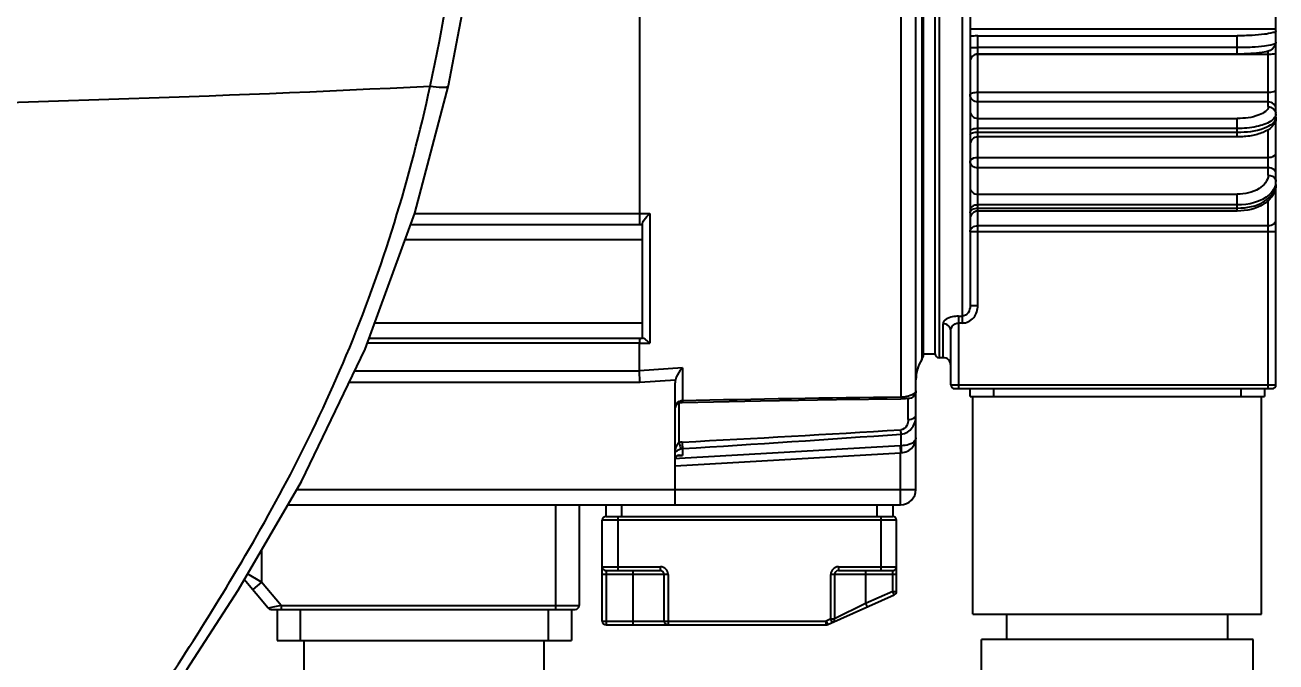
# Model space of a CAD drawing. Header units: millimetres. Extents: x 5828 to 7155, y 123 to 421.
# Drawn here: x 6361.35 to 6369.43, y 289.89 to 294 of the extents above; entities that cross this region are included whole.
import ezdxf

# ---------------------------------------------------------------- set-up
doc = ezdxf.new("R2010")
doc.units = ezdxf.units.MM
for name, color, linetype in [('外形图', 7, 'Continuous'), ('多重引线', 7, 'Continuous'), ('尺寸标注', 7, 'Continuous')]:
    doc.layers.add(name, color=color, linetype=linetype)
doc.styles.add('微软雅黑', font='msyh.ttc', dxfattribs={"height": 2})
doc.dimstyles.new('尺寸标注_1_20比例', dxfattribs={"dimtxt": 1.5, "dimasz": 1.25, "dimexe": 0.5, "dimexo": 0.4, "dimgap": 0.5, "dimtad": 1, "dimdec": 1, "dimlfac": 20, "dimdsep": 46, "dimtxsty": '微软雅黑', "dimcen": 0.09, "dimadec": 0, "dimazin": 0, "dimtp": 0.01, "dimtm": 0.01, "dimtfac": 1, "dimtdec": 1, "dimtofl": 0, "dimtmove": 0, "dimatfit": 3, "dimfxl": 1, "dimtolj": 1, "dimarcsym": 0})

# ---------------------------------------------------------------- blocks, each defined once
blk = doc.blocks.new('*D1056')
at = {"layer": 'Defpoints', "color": 0}
for p in [(6369.4329, 311.2873), (6369.4329, 295.1307), (6345.0571, 282.8222)]:
    blk.add_point(p, dxfattribs=at)
at = {"layer": '尺寸标注', "color": 0, "linetype": 'Continuous', "lineweight": -2}
for p, q in [((6345.0571, 283.2222), (6345.0571, 311.7873)), ((6369.4329, 295.5307), (6369.4329, 311.7873)), ((6346.3071, 311.2873), (6368.1829, 311.2873))]:
    blk.add_line(p, q, dxfattribs=at)
at = {"layer": '尺寸标注', "color": 0}
for points in [[(6346.3071, 311.4956), (6346.3071, 311.0789), (6345.0571, 311.2873)], [(6368.1829, 311.0789), (6368.1829, 311.4956), (6369.4329, 311.2873)]]:
    blk.add_solid(points, dxfattribs=at)
at = {"layer": '尺寸标注', "color": 0, "insert": (6357.245, 312.8732), "char_height": 2, "attachment_point": 5, "style": '微软雅黑'}
blk.add_mtext('\\A1;\\A1;{\\H1.05x;487.5}', dxfattribs=at)
blk = doc.blocks.new('*D1110')
at = {"layer": 'Defpoints', "color": 0}
for p in [(6369.4329, 319.1341), (6369.4329, 295.853), (6344.1571, 265.1508)]:
    blk.add_point(p, dxfattribs=at)
at = {"layer": '多重引线', "color": 0, "lineweight": -2}
for p, q in [((6344.1571, 265.5508), (6344.1571, 319.6341)), ((6369.4329, 296.253), (6369.4329, 319.6341)), ((6345.4071, 319.1341), (6368.1829, 319.1341))]:
    blk.add_line(p, q, dxfattribs=at)
at = {"layer": '多重引线', "color": 0}
for points in [[(6345.4071, 319.3424), (6345.4071, 318.9258), (6344.1571, 319.1341)], [(6368.1829, 318.9258), (6368.1829, 319.3424), (6369.4329, 319.1341)]]:
    blk.add_solid(points, dxfattribs=at)
at = {"layer": '多重引线', "color": 0, "insert": (6356.795, 320.72), "char_height": 2, "attachment_point": 5, "style": '微软雅黑'}
blk.add_mtext('\\A1;\\A1;{\\H1.05x;505.5}', dxfattribs=at)

msp = doc.modelspace()

# ---------------------------------------------------------------- linework, layer by layer
at = {"layer": '外形图', "color": 0, "linetype": 'Continuous'}
for p, q in [((6367.1078, 291.0016), (6367.1078, 297.2134)), ((6367.1453, 296.4636), (6367.1453, 291.8398)), ((6367.1578, 291.8625), (6367.1578, 296.4409)), ((6367.2328, 291.8766), (6367.2328, 296.4268)), ((6367.2578, 296.4518), (6367.2578, 291.8516)), ((6367.4078, 292.075), (6367.4078, 296.4518)), ((6367.4578, 296.4018), (6367.4578, 292.1889)), ((6367.013, 291.5964), (6367.013, 295.6324)), ((6365.3227, 295.5207), (6365.3227, 292.7827)), ((6369.4329, 291.6766), (6369.4329, 294.4154)), ((6369.4329, 293.9726), (6367.4578, 293.9726)), ((6367.5078, 292.1889), (6367.5078, 293.9298)), ((6367.5078, 293.9298), (6369.1829, 293.9298)), ((6369.1829, 293.8119), (6369.1829, 293.9298)), ((6367.5078, 293.8087), (6367.5053, 293.8087)), ((6367.5078, 293.8554), (6369.1829, 293.8554)), ((6369.1829, 293.8119), (6367.5078, 293.8119)), ((6369.3829, 293.8087), (6367.5078, 293.8087)), ((6369.3829, 293.4728), (6369.3829, 293.8309)), ((6367.5078, 293.5653), (6369.3829, 293.5653)), ((6369.3829, 293.5028), (6367.5078, 293.5028)), ((6367.5078, 293.3962), (6369.183, 293.3962)), ((6369.1829, 293.2769), (6369.1829, 293.3962)), ((6369.1829, 293.3309), (6367.5078, 293.3309)), ((6369.3829, 293.0294), (6369.3829, 293.3248)), ((6367.5078, 293.3078), (6369.1829, 293.3078)), ((6369.1829, 293.2769), (6367.5078, 293.2769)), ((6367.5078, 293.1448), (6369.3829, 293.1448)), ((6369.3829, 293.0771), (6367.5078, 293.0771)), ((6367.5078, 292.9076), (6369.183, 292.9076)), ((6369.1829, 292.7981), (6369.1829, 292.9076)), ((6369.1829, 292.8375), (6367.5078, 292.8375)), ((6369.3829, 291.6516), (6369.3829, 292.8664)), ((6363.8703, 292.7827), (6365.3901, 292.7827)), ((6365.3901, 292.7827), (6365.3901, 291.9445)), ((6367.5078, 292.8177), (6369.1829, 292.8177)), ((6369.1829, 292.7981), (6367.5078, 292.7981)), ((6363.8444, 292.7117), (6365.3427, 292.7117)), ((6365.3427, 291.9766), (6365.3427, 292.7177)), ((6369.4329, 292.6642), (6367.4578, 292.6642)), ((6367.5078, 292.7044), (6369.3829, 292.7044)), ((6365.3427, 292.6117), (6363.808, 292.6117)), ((6367.4578, 292.1889), (6367.5078, 292.1889)), ((6367.3828, 292.1192), (6367.3828, 291.6516)), ((6367.3828, 292.1192), (6367.4078, 292.1192)), ((6363.613, 292.0767), (6365.3427, 292.0767)), ((6367.2828, 291.8516), (6367.2828, 292.0703)), ((6367.3328, 291.6766), (6367.3328, 292.025)), ((6367.4078, 292.075), (6367.3828, 292.075)), ((6365.3227, 291.9445), (6363.5648, 291.9446)), ((6363.5765, 291.9766), (6365.3427, 291.9766)), ((6365.3235, 291.9618), (6365.3227, 291.9445)), ((6365.3227, 291.766), (6365.3227, 291.9445)), ((6365.3227, 291.9445), (6365.3901, 291.9445)), ((6365.3244, 291.9728), (6365.3235, 291.9618)), ((6367.1453, 291.8398), (6367.1578, 291.8625)), ((6367.1578, 291.8766), (6367.2328, 291.8766)), ((6365.6001, 291.7857), (6365.3227, 291.766)), ((6365.6001, 291.7857), (6365.6001, 291.5726)), ((6367.2828, 291.8516), (6367.2578, 291.8516)), ((6363.4833, 291.766), (6365.0327, 291.766)), ((6365.0327, 291.766), (6365.3227, 291.766)), ((6365.3254, 291.6926), (6365.3227, 291.766)), ((6365.3254, 291.6926), (6365.555, 291.709)), ((6363.4479, 291.6926), (6365.3254, 291.6926)), ((6365.5527, 290.9016), (6365.5527, 291.6893)), ((6367.3328, 291.6766), (6369.4329, 291.6766)), ((6367.3578, 291.6516), (6369.4079, 291.6516)), ((6367.4578, 291.6016), (6367.4578, 291.6516)), ((6367.6078, 291.6516), (6367.6078, 291.6016)), ((6369.2079, 291.6016), (6369.2079, 291.6516)), ((6369.3579, 291.6516), (6369.3579, 291.6016)), ((6365.5777, 291.5592), (6365.5777, 291.3038)), ((6365.5836, 291.5614), (6365.5987, 291.5624)), ((6367.013, 291.5964), (6367.0108, 291.5964)), ((6367.0109, 291.5867), (6367.0225, 291.5871)), ((6367.05, 291.5892), (6367.0522, 291.5894)), ((6367.0522, 291.5894), (6367.053, 291.5895)), ((6367.053, 291.5895), (6367.0525, 291.5895)), ((6367.0578, 291.4526), (6367.0578, 291.5873)), ((6367.4578, 291.6016), (6369.3579, 291.6016)), ((6367.4753, 291.1466), (6367.4753, 291.6016)), ((6369.3404, 291.1466), (6369.3404, 291.6016)), ((6367.013, 291.283), (6367.013, 291.3584)), ((6365.5527, 291.1536), (6367.0078, 291.2374)), ((6365.5633, 291.2179), (6365.6001, 291.22)), ((6367.0052, 291.2827), (6365.5802, 291.2008)), ((6365.6001, 291.2651), (6365.6001, 291.22)), ((6367.0052, 291.2827), (6367.0078, 291.2374)), ((6367.013, 291.2377), (6367.0078, 291.2374)), ((6367.0078, 290.9016), (6367.0078, 291.2374)), ((6365.5802, 291.2008), (6365.555, 291.1993)), ((6367.4753, 290.1966), (6367.4753, 291.1466)), ((6369.3404, 290.1966), (6369.3404, 291.1466)), ((6363.1098, 291.0016), (6367.1078, 291.0016)), ((6363.0516, 290.9016), (6367.0078, 290.9016)), ((6364.7827, 290.2266), (6364.7827, 290.9016)), ((6364.9327, 290.9016), (6364.9327, 290.2516)), ((6365.1077, 290.8266), (6365.1077, 290.9016)), ((6365.2077, 290.9016), (6365.2077, 290.8266)), ((6366.8578, 290.8266), (6366.8578, 290.9016)), ((6366.9578, 290.9016), (6366.9578, 290.8266)), ((6365.1077, 290.8266), (6366.9578, 290.8266)), ((6365.1827, 290.8266), (6365.1827, 290.4766)), ((6366.8828, 290.4766), (6366.8828, 290.8266)), ((6365.0827, 290.1516), (6365.0827, 290.8016)), ((6366.9828, 290.8016), (6365.0827, 290.8016)), ((6366.9828, 290.3428), (6366.9828, 290.8016)), ((6362.8827, 290.6115), (6362.8827, 290.4029)), ((6365.0827, 290.5016), (6365.4577, 290.5016)), ((6365.4577, 290.4766), (6365.4577, 290.5016)), ((6366.6078, 290.5016), (6366.6078, 290.4766)), ((6366.6078, 290.5016), (6366.9828, 290.5016)), ((6362.9252, 290.2355), (6362.7708, 290.4194)), ((6362.8827, 290.4029), (6362.7923, 290.4567)), ((6362.8827, 290.4029), (6362.8252, 290.3547)), ((6363.0096, 290.2516), (6362.8827, 290.4029)), ((6365.5077, 290.4516), (6365.0827, 290.4516)), ((6365.1077, 290.4766), (6365.1077, 290.1266)), ((6365.1077, 290.4766), (6365.4577, 290.4766)), ((6365.2827, 290.1266), (6365.2827, 290.4766)), ((6365.4827, 290.1516), (6365.4827, 290.4516)), ((6365.5077, 290.4516), (6365.5077, 290.1266)), ((6366.5578, 290.1647), (6366.5578, 290.4516)), ((6366.9828, 290.4516), (6366.5578, 290.4516)), ((6366.5828, 290.4516), (6366.5828, 290.1647)), ((6366.6078, 290.4766), (6366.9578, 290.4766)), ((6366.7828, 290.4766), (6366.7828, 290.2649)), ((6366.9578, 290.3428), (6366.9578, 290.4766)), ((6366.9578, 290.3428), (6366.7828, 290.2649)), ((6366.9578, 290.3428), (6366.9828, 290.3428)), ((6366.968, 290.32), (6366.9578, 290.3428)), ((6362.9757, 290.2451), (6362.9252, 290.2355)), ((6363.0096, 290.2516), (6362.9757, 290.2451)), ((6363.0096, 290.2516), (6363.0096, 290.2266)), ((6363.0096, 290.2516), (6364.9327, 290.2516)), ((6366.5384, 290.1288), (6366.968, 290.32)), ((6366.7828, 290.2649), (6366.5828, 290.1647)), ((6366.7828, 290.2649), (6366.7929, 290.2421)), ((6362.9443, 290.2266), (6364.9077, 290.2266)), ((6362.9827, 290.2266), (6362.9827, 290.0266)), ((6363.1327, 290.2266), (6363.1327, 290.0266)), ((6364.7327, 290.2266), (6364.7327, 290.0266)), ((6364.8827, 290.2266), (6364.8827, 290.0266)), ((6366.5578, 290.1647), (6366.5282, 290.1516)), ((6366.5679, 290.1419), (6366.5578, 290.1647)), ((6366.5578, 290.1647), (6366.5828, 290.1647)), ((6367.4753, 290.1966), (6369.3404, 290.1966)), ((6367.6943, 290.0316), (6367.6943, 290.1966)), ((6369.1213, 290.0316), (6369.1213, 290.1966)), ((6365.0827, 290.1516), (6366.5282, 290.1516)), ((6365.1077, 290.1266), (6366.5282, 290.1266)), ((6366.5282, 290.1266), (6366.5282, 290.1516)), ((6366.5282, 290.1516), (6366.5384, 290.1288)), ((6362.9827, 290.0266), (6364.8827, 290.0266)), ((6363.1577, 289.7216), (6363.1577, 290.0266)), ((6364.7077, 289.7216), (6364.7077, 290.0266)), ((6367.5303, 289.5206), (6367.5303, 290.0316)), ((6369.2854, 290.0316), (6367.5303, 290.0316)), ((6369.2854, 289.5206), (6369.2854, 290.0316))]:
    msp.add_line(p, q, dxfattribs=at)
for points in [[(6364.0885, 293.6089), (6364.229, 294.3455), (6364.3335, 295.1025), (6364.4036, 295.8139), (6364.4491, 296.466), (6364.4773, 297.0573), (6364.4922, 297.5737), (6364.4964, 297.9723)], [(6362.7311, 290.3513), (6363.1392, 291.0522), (6363.5507, 291.9059), (6363.8713, 292.7856), (6364.0885, 293.6089)], [(6365.5554, 291.5303), (6365.5627, 291.5467), (6365.5735, 291.5576), (6365.5836, 291.5614)], [(6365.5987, 291.5624), (6366.1044, 291.5733), (6366.5946, 291.5817), (6367.0109, 291.5868)], [(6367.0225, 291.5871), (6367.0395, 291.5882), (6367.05, 291.5892)], [(6361.4503, 288.7989), (6361.4923, 288.8066), (6361.6224, 288.8692), (6361.7613, 288.9898), (6361.9294, 289.1828), (6362.1363, 289.4576), (6362.3998, 289.8383), (6362.7311, 290.3513)]]:
    msp.add_lwpolyline(points, dxfattribs=at)
for centre, radius, start, end in [((6367.5078, 293.7619), 0.05, 90, 180), ((6367.5073, 293.5685), 0.2401, 90.46484, 94.566), ((6357.7862, 418.6047), 125.1527, 270.930898, 272.832785), ((6369.3903, 293.4266), 0.0426, 0.03306, 9.12745), ((6367.5078, 293.2269), 0.05, 90, 180), ((6369.3388, 292.9898), 0.0941, 348.20703, 359.92884), ((6367.5078, 292.7481), 0.05, 90, 180), ((6367.2578, 291.8766), 0.025, 180, 270), ((6367.3578, 291.7081), 0.25, 148.21167, 180), ((6367.2828, 291.8016), 0.05, 0, 90), ((6365.6408, 291.6893), 0.088, 167.07525, 180.03183), ((6367.3578, 291.6766), 0.025, 180, 270), ((6369.4079, 291.6766), 0.025, 270, 0), ((6365.6002, 291.1879), 0.3847, 90.99534, 91.48565), ((6365.6021, 291.0681), 0.5044, 90.22858, 90.97732), ((6367.9984, 191.1588), 100.4424, 90.563388, 91.368185), ((6358.4754, 430.396), 139.2714, 272.931274, 273.513456), ((6365.6028, 291.2051), 0.1019, 92.99557, 104.2583), ((6371.6905, 291.6686), 6.1037, 183.39834, 183.79021), ((6358.5647, 408.6349), 117.5805, 273.43036, 274.12035), ((6365.5809, 291.1856), 0.0378, 93.09506, 96.97753), ((6367.0241, 290.9537), 0.3295, 91.93093, 93.29741), ((6367.0078, 291.0016), 0.1, 270, 0), ((6365.1077, 290.8016), 0.025, 90, 180), ((6366.9578, 290.8016), 0.025, 0, 90), ((6365.1077, 290.5016), 0.025, 180, 270), ((6365.4577, 290.4516), 0.05, 0, 90), ((6366.6078, 290.4516), 0.05, 90, 180), ((6366.9578, 290.5016), 0.025, 270, 0), ((6365.4577, 290.4516), 0.025, 0, 89.99975), ((6366.6078, 290.4516), 0.025, 90, 180), ((6366.9578, 290.3428), 0.025, 294, 0), ((6364.9077, 290.2516), 0.025, 270, 0), ((6362.9443, 290.2516), 0.025, 220.00002, 270.00005), ((6366.5578, 290.1647), 0.025, 294.00012, 0.00002), ((6365.1077, 290.1516), 0.025, 180, 270), ((6365.5077, 290.1516), 0.025, 180, 270), ((6366.5282, 290.1516), 0.025, 270, 294)]:
    msp.add_arc(centre, radius, start, end, dxfattribs=at)
for points, knots in [([(6363.9714, 293.6049), (6364.1386, 294.374), (6364.3149, 295.8675), (6364.3776, 297.3649), (6364.3776, 298.0761)], [0, 0, 0, 0, 0.525349, 1, 1, 1, 1]), ([(6369.4329, 293.9624), (6369.4329, 293.9548), (6369.3984, 293.9457), (6369.3539, 293.9374), (6369.2727, 293.9312), (6369.2148, 293.9298), (6369.1829, 293.9298)], [0, 0, 0, 0, 0.089244, 0.305717, 0.624786, 1, 1, 1, 1]), ([(6367.5078, 293.9298), (6367.496, 293.9298), (6367.4842, 293.9269), (6367.4578, 293.9284), (6367.4578, 293.9233)], [0, 0, 0, 0, 0.697502, 1, 1, 1, 1]), ([(6369.4329, 293.8881), (6369.4329, 293.8663), (6369.4003, 293.8288), (6369.3367, 293.8209), (6369.2657, 293.8129), (6369.2121, 293.8119), (6369.1829, 293.8119)], [0, 0, 0, 0, 0.233404, 0.424799, 0.686408, 1, 1, 1, 1]), ([(6369.1829, 293.8554), (6369.2148, 293.8554), (6369.2727, 293.8568), (6369.3539, 293.8631), (6369.3984, 293.8713), (6369.4329, 293.8805), (6369.4329, 293.8881)], [0, 0, 0, 0, 0.375192, 0.694315, 0.910761, 1, 1, 1, 1]), ([(6367.4578, 293.8489), (6367.4578, 293.854), (6367.4842, 293.8525), (6367.496, 293.8554), (6367.5078, 293.8554)], [0, 0, 0, 0, 0.302484, 1, 1, 1, 1]), ([(6369.4329, 293.8182), (6369.4329, 293.8128), (6369.4075, 293.8106), (6369.3947, 293.8087), (6369.3829, 293.8087)], [0, 0, 0, 0, 0.312496, 1, 1, 1, 1]), ([(6361.4527, 288.7991), (6361.4878, 288.8033), (6361.5675, 288.8466), (6361.7391, 289.0102), (6361.9848, 289.337), (6362.3185, 289.8271), (6362.6966, 290.4256), (6363.0855, 291.1096), (6363.5813, 292.1536), (6363.8424, 293.0114), (6363.9714, 293.6049)], [0, 0, 0, 0, 0.019255, 0.047233, 0.129589, 0.240589, 0.370862, 0.515084, 0.669082, 1, 1, 1, 1]), ([(6363.9714, 293.6049), (6363.9981, 293.6003), (6364.0292, 293.598), (6364.0858, 293.5966), (6364.0885, 293.6089)], [0, 0, 0, 0, 0.683072, 1, 1, 1, 1]), ([(6367.4578, 293.549), (6367.4578, 293.5552), (6367.4803, 293.5643), (6367.4959, 293.5653), (6367.5078, 293.5653)], [0, 0, 0, 0, 0.343079, 1, 1, 1, 1]), ([(6369.3829, 293.5653), (6369.3947, 293.5653), (6369.4103, 293.5662), (6369.4329, 293.5753), (6369.4329, 293.5816)], [0, 0, 0, 0, 0.656921, 1, 1, 1, 1]), ([(6367.5078, 293.5028), (6367.4952, 293.5028), (6367.4694, 293.5117), (6367.4578, 293.537), (6367.4578, 293.549)], [0, 0, 0, 0, 0.513978, 1, 1, 1, 1]), ([(6369.3829, 293.4728), (6369.3829, 293.4462), (6369.2978, 293.4002), (6369.2307, 293.3962), (6369.183, 293.3962)], [0, 0, 0, 0, 0.35776, 1, 1, 1, 1]), ([(6369.4329, 293.4566), (6369.4329, 293.4685), (6369.4212, 293.4938), (6369.3955, 293.5028), (6369.3829, 293.5028)], [0, 0, 0, 0, 0.486022, 1, 1, 1, 1]), ([(6367.4578, 293.4424), (6367.4578, 293.4305), (6367.4694, 293.4052), (6367.4952, 293.3962), (6367.5078, 293.3962)], [0, 0, 0, 0, 0.486022, 1, 1, 1, 1]), ([(6369.4329, 293.4035), (6369.4329, 293.3816), (6369.4112, 293.3367), (6369.3473, 293.3013), (6369.2699, 293.2812), (6369.2129, 293.2769), (6369.1829, 293.2769)], [0, 0, 0, 0, 0.215856, 0.439716, 0.703455, 1, 1, 1, 1]), ([(6369.1829, 293.3078), (6369.2425, 293.3078), (6369.3265, 293.3127), (6369.4329, 293.3702), (6369.4329, 293.4035)], [0, 0, 0, 0, 0.64227, 1, 1, 1, 1]), ([(6367.5078, 293.3309), (6367.4959, 293.3309), (6367.4791, 293.3299), (6367.4578, 293.3184), (6367.4578, 293.3118)], [0, 0, 0, 0, 0.64227, 1, 1, 1, 1]), ([(6369.3994, 293.3787), (6369.3721, 293.3607), (6369.299, 293.3378), (6369.2247, 293.3309), (6369.1829, 293.3309)], [0, 0, 0, 0, 0.438119, 1, 1, 1, 1]), ([(6369.4329, 293.3849), (6369.4329, 293.3831), (6369.4316, 293.3791), (6369.4288, 293.3761), (6369.4271, 293.3747)], [0, 0, 0, 0, 0.453568, 1, 1, 1, 1]), ([(6369.3829, 293.1448), (6369.3893, 293.1448), (6369.4079, 293.1462), (6369.4329, 293.1593), (6369.4329, 293.1728)], [0, 0, 0, 0, 0.32353, 1, 1, 1, 1]), ([(6367.4578, 293.1168), (6367.4578, 293.1206), (6367.4664, 293.1405), (6367.4914, 293.1448), (6367.5078, 293.1448)], [0, 0, 0, 0, 0.187333, 1, 1, 1, 1]), ([(6367.5078, 293.0771), (6367.4954, 293.0771), (6367.4713, 293.0834), (6367.4578, 293.1063), (6367.4578, 293.1168)], [0, 0, 0, 0, 0.540463, 1, 1, 1, 1]), ([(6369.4329, 293.0375), (6369.4329, 293.048), (6369.4194, 293.0709), (6369.3953, 293.0771), (6369.3829, 293.0771)], [0, 0, 0, 0, 0.459531, 1, 1, 1, 1]), ([(6369.3829, 293.0294), (6369.3829, 292.9947), (6369.3164, 292.9201), (6369.2316, 292.9076), (6369.183, 292.9076)], [0, 0, 0, 0, 0.416587, 1, 1, 1, 1]), ([(6369.4291, 293.0049), (6369.4303, 293.0026), (6369.4322, 292.9976), (6369.4329, 292.9923), (6369.4329, 292.9897)], [0, 0, 0, 0, 0.506281, 1, 1, 1, 1]), ([(6367.4578, 292.9473), (6367.4578, 292.9368), (6367.4713, 292.9139), (6367.4954, 292.9076), (6367.5078, 292.9076)], [0, 0, 0, 0, 0.459531, 1, 1, 1, 1]), ([(6369.4329, 292.9699), (6369.4329, 292.9452), (6369.4161, 292.8935), (6369.3321, 292.8175), (6369.2422, 292.7981), (6369.1829, 292.7981)], [0, 0, 0, 0, 0.223983, 0.461672, 1, 1, 1, 1]), ([(6369.1829, 292.8177), (6369.2436, 292.8177), (6369.3498, 292.8332), (6369.4329, 292.9265), (6369.4329, 292.9699)], [0, 0, 0, 0, 0.583441, 1, 1, 1, 1]), ([(6369.4243, 292.9503), (6369.4168, 292.9332), (6369.3575, 292.8596), (6369.2557, 292.8375), (6369.1829, 292.8375)], [0, 0, 0, 0, 0.2048, 1, 1, 1, 1]), ([(6367.5078, 292.8375), (6367.5014, 292.8375), (6367.482, 292.836), (6367.4578, 292.821), (6367.4578, 292.8071)], [0, 0, 0, 0, 0.315815, 1, 1, 1, 1]), ([(6365.3227, 292.7827), (6365.3226, 292.776), (6365.3226, 292.7532), (6365.3222, 292.7304), (6365.3236, 292.7144)], [0, 0, 0, 0, 0.296324, 1, 1, 1, 1]), ([(6365.3451, 292.7267), (6365.3472, 292.7317), (6365.3595, 292.7526), (6365.3763, 292.7702), (6365.3901, 292.7827)], [0, 0, 0, 0, 0.225945, 1, 1, 1, 1]), ([(6369.3829, 292.7044), (6369.3953, 292.7044), (6369.4195, 292.7109), (6369.4329, 292.734), (6369.4329, 292.7446)], [0, 0, 0, 0, 0.53818, 1, 1, 1, 1]), ([(6365.3427, 292.7177), (6365.3427, 292.719), (6365.3433, 292.7221), (6365.3444, 292.7251), (6365.3451, 292.7267)], [0, 0, 0, 0, 0.442118, 1, 1, 1, 1]), ([(6367.4578, 292.6642), (6367.4578, 292.6669), (6367.4585, 292.6722), (6367.4604, 292.6772), (6367.4616, 292.6796)], [0, 0, 0, 0, 0.494086, 1, 1, 1, 1]), ([(6367.4078, 292.075), (6367.4349, 292.075), (6367.4908, 292.1042), (6367.5078, 292.1614), (6367.5078, 292.1889)], [0, 0, 0, 0, 0.496702, 1, 1, 1, 1]), ([(6367.4578, 292.1889), (6367.4578, 292.1723), (6367.4516, 292.1404), (6367.422, 292.1192), (6367.4078, 292.1192)], [0, 0, 0, 0, 0.539043, 1, 1, 1, 1]), ([(6367.3828, 292.1192), (6367.3693, 292.1192), (6367.3342, 292.1162), (6367.2828, 292.0951), (6367.2828, 292.0703)], [0, 0, 0, 0, 0.351525, 1, 1, 1, 1]), ([(6367.3328, 292.025), (6367.3328, 292.0368), (6367.3209, 292.0617), (6367.2954, 292.0703), (6367.2828, 292.0703)], [0, 0, 0, 0, 0.482379, 1, 1, 1, 1]), ([(6367.3328, 292.025), (6367.3328, 292.0363), (6367.3425, 292.0621), (6367.3687, 292.075), (6367.3828, 292.075)], [0, 0, 0, 0, 0.443202, 1, 1, 1, 1]), ([(6365.3901, 291.9445), (6365.382, 291.9529), (6365.3681, 291.9641), (6365.3519, 291.9766), (6365.3449, 291.9766)], [0, 0, 0, 0, 0.625167, 1, 1, 1, 1]), ([(6365.6001, 291.7857), (6365.5953, 291.7808), (6365.5756, 291.7585), (6365.5601, 291.7314), (6365.555, 291.709)], [0, 0, 0, 0, 0.230122, 1, 1, 1, 1]), ([(6367.1078, 291.6369), (6367.1078, 291.6293), (6367.0856, 291.6108), (6367.064, 291.6037), (6367.0479, 291.6004)], [0, 0, 0, 0, 0.316832, 1, 1, 1, 1]), ([(6367.1078, 291.6369), (6367.1078, 291.6242), (6367.097, 291.5978), (6367.0705, 291.5873), (6367.0578, 291.5873)], [0, 0, 0, 0, 0.498702, 1, 1, 1, 1]), ([(6365.5811, 291.5702), (6365.5826, 291.5709), (6365.5856, 291.5719), (6365.5887, 291.5724), (6365.5902, 291.5724)], [0, 0, 0, 0, 0.510018, 1, 1, 1, 1]), ([(6365.5871, 291.564), (6365.5867, 291.5633), (6365.5857, 291.5621), (6365.5843, 291.5614), (6365.5836, 291.5614)], [0, 0, 0, 0, 0.554149, 1, 1, 1, 1]), ([(6365.5902, 291.5724), (6365.5899, 291.5708), (6365.5891, 291.5679), (6365.5879, 291.5651), (6365.5871, 291.564)], [0, 0, 0, 0, 0.555336, 1, 1, 1, 1]), ([(6365.6001, 291.5726), (6365.6, 291.5701), (6365.5993, 291.5677), (6365.5996, 291.5624), (6365.5987, 291.5624)], [0, 0, 0, 0, 0.722658, 1, 1, 1, 1]), ([(6367.013, 291.5964), (6367.0128, 291.594), (6367.0122, 291.5916), (6367.0118, 291.5868), (6367.0109, 291.5868)], [0, 0, 0, 0, 0.723843, 1, 1, 1, 1]), ([(6367.0526, 291.5895), (6367.054, 291.5895), (6367.0562, 291.5898), (6367.0578, 291.5879), (6367.0578, 291.5873)], [0, 0, 0, 0, 0.672501, 1, 1, 1, 1]), ([(6367.0578, 291.4526), (6367.0578, 291.4391), (6367.0539, 291.409), (6367.026, 291.3873), (6367.0104, 291.3863)], [0, 0, 0, 0, 0.462909, 1, 1, 1, 1]), ([(6367.013, 291.3584), (6367.0405, 291.36), (6367.0952, 291.394), (6367.1078, 291.452), (6367.1078, 291.4798)], [0, 0, 0, 0, 0.498607, 1, 1, 1, 1]), ([(6367.0578, 291.4526), (6367.064, 291.4526), (6367.0823, 291.4539), (6367.1078, 291.4663), (6367.1078, 291.4798)], [0, 0, 0, 0, 0.313807, 1, 1, 1, 1]), ([(6367.013, 291.3584), (6367.0128, 291.3601), (6367.0118, 291.3694), (6367.011, 291.3787), (6367.0104, 291.3863)], [0, 0, 0, 0, 0.182677, 1, 1, 1, 1]), ([(6365.5777, 291.3038), (6365.579, 291.2997), (6365.5831, 291.286), (6365.5872, 291.2724), (6365.5902, 291.263)], [0, 0, 0, 0, 0.302671, 1, 1, 1, 1]), ([(6367.013, 291.2377), (6367.0399, 291.2391), (6367.0903, 291.2627), (6367.1078, 291.3131), (6367.1078, 291.335)], [0, 0, 0, 0, 0.551098, 1, 1, 1, 1]), ([(6367.1078, 291.335), (6367.1078, 291.3286), (6367.0923, 291.2911), (6367.0446, 291.2839), (6367.013, 291.283)], [0, 0, 0, 0, 0.16833, 1, 1, 1, 1]), ([(6365.5527, 291.2381), (6365.5527, 291.2424), (6365.5663, 291.2544), (6365.5798, 291.2592), (6365.5902, 291.263)], [0, 0, 0, 0, 0.280296, 1, 1, 1, 1]), ([(6365.5675, 291.2206), (6365.5689, 291.2213), (6365.5718, 291.2223), (6365.5748, 291.2229), (6365.5764, 291.2231)], [0, 0, 0, 0, 0.49605, 1, 1, 1, 1]), ([(6365.5902, 291.263), (6365.5918, 291.2636), (6365.5951, 291.2645), (6365.5984, 291.265), (6365.6001, 291.2651)], [0, 0, 0, 0, 0.502456, 1, 1, 1, 1]), ([(6367.013, 291.283), (6367.0128, 291.2805), (6367.0123, 291.2654), (6367.0126, 291.2503), (6367.013, 291.2377)], [0, 0, 0, 0, 0.167523, 1, 1, 1, 1])]:
    msp.add_open_spline(points, degree=3, knots=knots, dxfattribs=at)
for points in [[(6369.3829, 293.4728), (6369.4039, 293.4728), (6369.429, 293.4541), (6369.4323, 293.4333)], [(6369.4243, 293.4018), (6369.4178, 293.3925), (6369.4088, 293.385), (6369.3994, 293.3787)], [(6369.4329, 293.4266), (6369.4329, 293.4178), (6369.4293, 293.409), (6369.4243, 293.4018)], [(6367.4578, 293.2887), (6367.4578, 293.2953), (6367.4662, 293.2998), (6367.4724, 293.3022)], [(6367.4724, 293.3022), (6367.4836, 293.3065), (6367.4959, 293.3078), (6367.5078, 293.3078)], [(6369.3829, 293.0294), (6369.4003, 293.0294), (6369.421, 293.0204), (6369.4291, 293.0049)], [(6369.4309, 292.9706), (6369.4294, 292.9637), (6369.4272, 292.9568), (6369.4243, 292.9503)], [(6367.4578, 292.7873), (6367.4578, 292.7959), (6367.465, 292.8043), (6367.4724, 292.8088)], [(6367.4724, 292.8088), (6367.4828, 292.8151), (6367.4956, 292.8177), (6367.5078, 292.8177)], [(6367.4616, 292.6796), (6367.4642, 292.6846), (6367.468, 292.6891), (6367.4725, 292.6927)], [(6367.4725, 292.6927), (6367.4821, 292.7004), (6367.4954, 292.7044), (6367.5078, 292.7044)], [(6365.5545, 291.5294), (6365.5575, 291.5454), (6365.5663, 291.5637), (6365.5811, 291.5702)], [(6367.0479, 291.6004), (6367.0364, 291.598), (6367.0247, 291.5968), (6367.013, 291.5964)], [(6365.5777, 291.3038), (6365.5727, 291.2999), (6365.5683, 291.2949), (6365.5649, 291.2895)], [(6365.5527, 291.1957), (6365.5527, 291.2053), (6365.5587, 291.2166), (6365.5675, 291.2206)], [(6365.558, 291.2744), (6365.5561, 291.2688), (6365.5549, 291.2629), (6365.554, 291.2571)], [(6365.5649, 291.2895), (6365.562, 291.2848), (6365.5598, 291.2797), (6365.558, 291.2744)], [(6365.5789, 291.2233), (6365.5861, 291.2237), (6365.5934, 291.2223), (6365.6001, 291.22)]]:
    msp.add_open_spline(points, degree=3, dxfattribs=at)

# ---------------------------------------------------------------- dimensions: what is measured, and where the dimension line sits
at = {"layer": '多重引线'}
dim = msp.add_linear_dim(base=(6369.4329, 319.1341), p1=(6344.1571, 265.1508), p2=(6369.4329, 295.853), text='\\A1;{\\H1.05x;<>}', dimstyle='尺寸标注_1_20比例', override={"dimtxsty": '微软雅黑'}, dxfattribs=at)
dim.commit()
dim.dimension.update_dxf_attribs({"geometry": '*D1110', "text_midpoint": (6356.795, 320.72)})
at = {"layer": '尺寸标注', "color": 0, "linetype": 'Continuous'}
dim = msp.add_linear_dim(base=(6369.4329, 311.2873), p1=(6345.0571, 282.8222), p2=(6369.4329, 295.1307), text='\\A1;{\\H1.05x;487.5}', dimstyle='尺寸标注_1_20比例', override={"dimtxsty": '微软雅黑'}, dxfattribs=at)
dim.commit()
dim.dimension.update_dxf_attribs({"geometry": '*D1056', "text_midpoint": (6357.245, 312.8732)})

doc.saveas('drawing.dxf')
